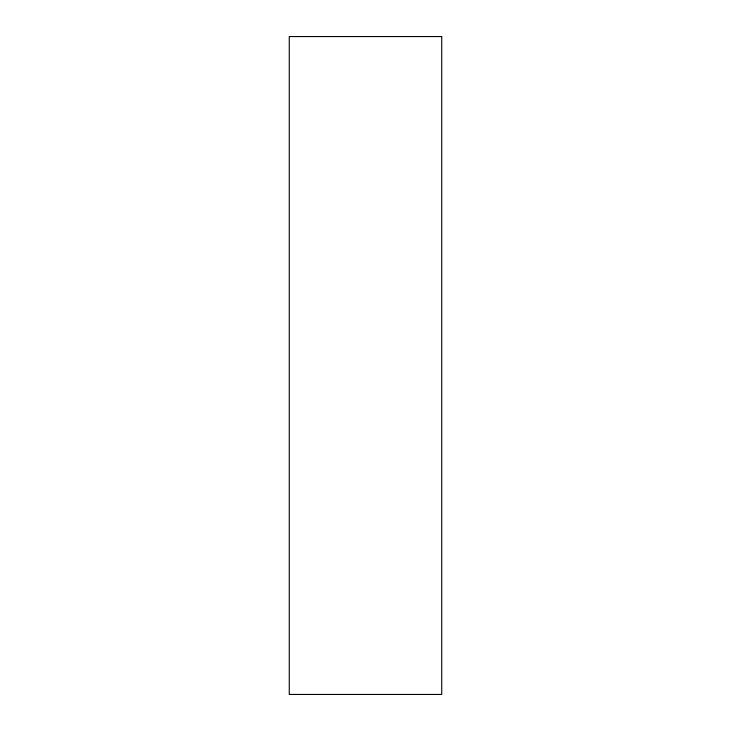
<?xml version="1.0" encoding="UTF-8"?>
<svg xmlns="http://www.w3.org/2000/svg" width="731" height="731" viewBox="0 0 731 731"><rect width="100%" height="100%" fill="white"/><g stroke="black" fill="none" stroke-linecap="round" stroke-linejoin="round"><path stroke-width="1.1" d="M441.734 36.55L289.266 36.55L289.266 694.45L441.734 694.45L441.734 36.55"/></g></svg>
